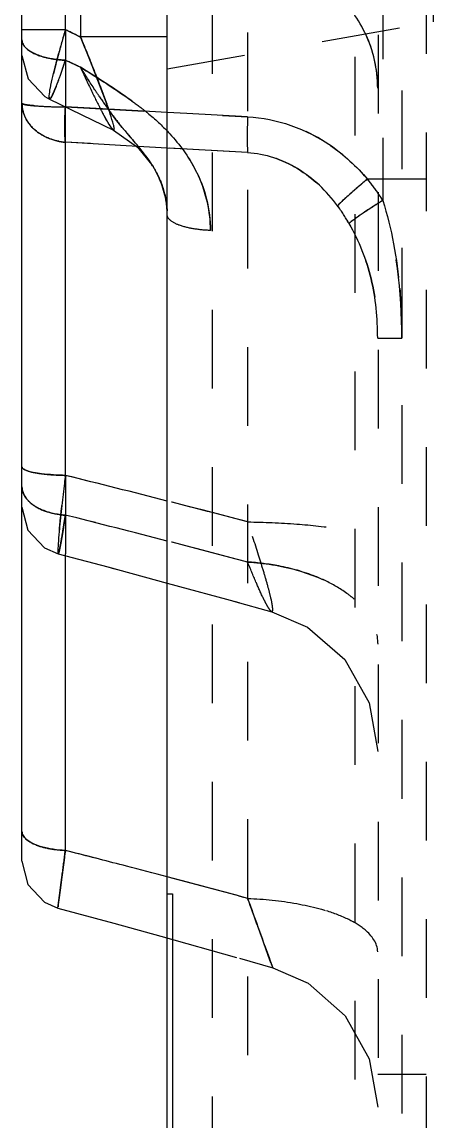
# Model space of a CAD drawing. Header units: millimetres. Extents: x 1727 to 4210, y -6182 to 759.
# Drawn here: x 2841.48 to 2850.02, y -2732.9 to -2710.09 of the extents above; entities that cross this region are included whole.
import ezdxf

# ---------------------------------------------------------------- set-up
doc = ezdxf.new("R2010")
doc.units = ezdxf.units.MM
doc.header["$LTSCALE"] = 16.335
doc.linetypes.add('HIDDEN', pattern=[0.2, 0.1, -0.1])
doc.layers.get('0').update_dxf_attribs({"linetype": 'CONTINUOUS'})
doc.layers.add('DEFAULT_2', color=8, linetype='HIDDEN')

msp = doc.modelspace()

# ---------------------------------------------------------------- linework, layer by layer
at = {"color": 7, "linetype": 'Continuous'}
for p, q in [((2844.498, -2882.769), (2844.498, -2532.769)), ((2841.483, -2727.512), (2841.483, -2671.926)), ((2842.698, -2672.308), (2842.698, -2710.396)), ((2842.383, -2710.246), (2842.383, -2672.458)), ((2842.383, -2710.246), (2841.483, -2710.246)), ((2842.384, -2710.244), (2842.488, -2710.295)), ((2842.488, -2710.295), (2842.592, -2710.347)), ((2842.592, -2710.347), (2842.696, -2710.399)), ((2844.498, -2710.396), (2842.698, -2710.396)), ((2841.483, -2710.778), (2841.61, -2711.268)), ((2842.055, -2711.685), (2843.382, -2712.331)), ((2842.056, -2711.685), (2842.056, -2711.685)), ((2842.383, -2719.499), (2842.383, -2711.844)), ((2841.483, -2720.157), (2841.606, -2720.64)), ((2842.383, -2727.287), (2842.383, -2721.129)), ((2842.526, -2727.323), (2842.383, -2727.287)), ((2841.483, -2727.512), (2841.606, -2727.995)), ((2841.606, -2727.995), (2841.947, -2728.359)), ((2844.498, -2728.19), (2844.608, -2728.19)), ((2844.608, -2728.19), (2844.608, -2738.19)), ((2841.947, -2728.359), (2842.228, -2728.483)), ((2842.228, -2728.483), (2843.393, -2728.798)), ((2843.393, -2728.798), (2844.363, -2729.068))]:
    msp.add_line(p, q, dxfattribs=at)
for points in [[(2841.61, -2711.268), (2841.959, -2711.632), (2842.056, -2711.685)], [(2843.383, -2712.331), (2843.881, -2712.682), (2844.207, -2713.089)], [(2841.606, -2720.64), (2841.947, -2721.004), (2842.234, -2721.129)], [(2842.234, -2721.129), (2843.267, -2721.401), (2844.498, -2721.734)]]:
    msp.add_lwpolyline(points, dxfattribs=at)
for centre, radius, start, end in [((2857.23, -2714.645), 15.485, 163.496, 164.4088), ((2863.231, -2716.321), 21.716, 164.4061, 165.0885), ((2794.042, -2730.504), 52.647, 21.8184, 22.4538), ((2803.586, -2726.671), 42.362, 21.6636, 21.8025), ((2842.148, -2714.334), 2.406, 31.1582, 33.4136), ((2775.439, -2990.236), 278.89, 75.66319, 76.11127), ((2869.592, -2723.175), 27.451, 173.6177, 174.6865), ((2773.694, -2996.673), 278.006, 75.42477, 75.66483), ((2777.244, -2983.01), 263.889, 75.23498, 75.42433)]:
    msp.add_arc(centre, radius, start, end, dxfattribs=at)
for points, knots in [([(2842.139, -2711.152), (2842.147, -2711.12), (2842.181, -2710.98), (2842.218, -2710.84), (2842.246, -2710.733)], [0, 0, 0, 0, 0.230748, 1, 1, 1, 1]), ([(2842.071, -2711.467), (2842.075, -2711.445), (2842.096, -2711.339), (2842.12, -2711.235), (2842.139, -2711.152)], [0, 0, 0, 0, 0.213174, 1, 1, 1, 1]), ([(2843.298, -2711.943), (2843.276, -2711.878), (2843.168, -2711.573), (2843.05, -2711.27), (2842.956, -2711.033)], [0, 0, 0, 0, 0.21118, 1, 1, 1, 1]), ([(2842.047, -2711.647), (2842.047, -2711.637), (2842.051, -2711.576), (2842.062, -2711.517), (2842.071, -2711.467)], [0, 0, 0, 0, 0.174261, 1, 1, 1, 1]), ([(2842.055, -2711.685), (2842.054, -2711.684), (2842.045, -2711.673), (2842.047, -2711.659), (2842.047, -2711.647)], [0, 0, 0, 0, 0.137865, 1, 1, 1, 1]), ([(2843.383, -2712.219), (2843.379, -2712.201), (2843.353, -2712.108), (2843.323, -2712.016), (2843.298, -2711.943)], [0, 0, 0, 0, 0.197767, 1, 1, 1, 1]), ([(2844.156, -2713.009), (2844.029, -2712.817), (2843.725, -2712.474), (2843.435, -2712.121), (2843.302, -2711.937)], [0, 0, 0, 0, 0.504235, 1, 1, 1, 1]), ([(2843.382, -2712.328), (2843.386, -2712.33), (2843.405, -2712.33), (2843.394, -2712.273), (2843.39, -2712.244), (2843.383, -2712.219)], [0, 0, 0, 0, 0.102911, 0.378162, 1, 1, 1, 1]), ([(2841.555, -2719.388), (2841.544, -2719.383), (2841.516, -2719.369), (2841.483, -2719.344), (2841.483, -2719.322)], [0, 0, 0, 0, 0.358218, 1, 1, 1, 1]), ([(2842.383, -2719.499), (2842.218, -2719.496), (2841.941, -2719.476), (2841.659, -2719.435), (2841.555, -2719.388)], [0, 0, 0, 0, 0.590692, 1, 1, 1, 1]), ([(2842.383, -2719.499), (2842.376, -2719.553), (2842.353, -2719.762), (2842.328, -2719.97), (2842.311, -2720.124)], [0, 0, 0, 0, 0.259939, 1, 1, 1, 1]), ([(2842.258, -2720.633), (2842.255, -2720.668), (2842.245, -2720.783), (2842.236, -2720.898), (2842.231, -2720.979)], [0, 0, 0, 0, 0.299071, 1, 1, 1, 1]), ([(2842.231, -2720.979), (2842.229, -2721.012), (2842.229, -2721.06), (2842.226, -2721.111), (2842.231, -2721.126)], [0, 0, 0, 0, 0.679757, 1, 1, 1, 1]), ([(2841.552, -2727.035), (2841.541, -2727.024), (2841.507, -2726.984), (2841.483, -2726.931), (2841.483, -2726.893)], [0, 0, 0, 0, 0.292391, 1, 1, 1, 1]), ([(2842.383, -2727.287), (2842.215, -2727.28), (2841.927, -2727.239), (2841.64, -2727.125), (2841.552, -2727.035)], [0, 0, 0, 0, 0.572067, 1, 1, 1, 1]), ([(2842.383, -2727.287), (2842.376, -2727.336), (2842.353, -2727.522), (2842.328, -2727.707), (2842.311, -2727.843)], [0, 0, 0, 0, 0.268748, 1, 1, 1, 1]), ([(2842.311, -2727.843), (2842.301, -2727.917), (2842.274, -2728.121), (2842.248, -2728.326), (2842.231, -2728.457)], [0, 0, 0, 0, 0.3622, 1, 1, 1, 1])]:
    msp.add_open_spline(points, degree=3, knots=knots, dxfattribs=at)
at = {"layer": 'DEFAULT_2', "color": 8, "linetype": 'HIDDEN'}
for p, q in [((2848.899, -2605.811), (2848.869, -2788.13)), ((2848.393, -2609.533), (2848.397, -2788.216)), ((2845.432, -2611.519), (2845.432, -2784.018)), ((2846.169, -2622.096), (2846.169, -2776.07)), ((2849.372, -2652.704), (2849.372, -2755.888)), ((2849.874, -2653.574), (2849.874, -2755.028)), ((2850.019, -2689.032), (2850.019, -2710.085)), ((2848.974, -2702.687), (2848.974, -2713.79)), ((2842.383, -2710.246), (2842.383, -2711.844)), ((2844.498, -2711.059), (2850.019, -2710.085)), ((2842.383, -2710.88), (2842.488, -2710.928)), ((2842.488, -2710.928), (2842.593, -2710.976)), ((2842.593, -2710.976), (2842.698, -2711.025)), ((2841.959, -2711.632), (2841.971, -2711.639)), ((2842.055, -2711.685), (2842.055, -2711.685)), ((2842.383, -2711.849), (2846.169, -2712.053)), ((2843.282, -2711.898), (2842.383, -2711.849)), ((2843.646, -2711.917), (2843.282, -2711.898)), ((2844.498, -2711.963), (2843.646, -2711.917)), ((2844.907, -2711.985), (2844.498, -2711.963)), ((2846.169, -2712.054), (2844.907, -2711.985)), ((2843.383, -2712.331), (2843.383, -2712.331)), ((2846.169, -2712.798), (2842.383, -2712.581)), ((2843.646, -2712.654), (2842.383, -2712.581)), ((2843.891, -2712.668), (2843.646, -2712.654)), ((2843.882, -2712.683), (2843.882, -2712.683)), ((2844.498, -2712.702), (2843.891, -2712.668)), ((2844.909, -2712.726), (2844.498, -2712.702)), ((2846.169, -2712.798), (2844.909, -2712.726)), ((2849.874, -2713.346), (2848.659, -2713.346)), ((2848.869, -2716.651), (2849.372, -2716.651)), ((2842.383, -2719.499), (2842.383, -2721.129)), ((2843.267, -2721.401), (2843.406, -2721.438)), ((2844.498, -2721.734), (2845.984, -2722.138)), ((2845.876, -2722.108), (2846.671, -2722.33)), ((2848.189, -2723.325), (2848.694, -2724.22)), ((2848.695, -2724.221), (2848.869, -2725.232)), ((2844.917, -2727.946), (2844.498, -2727.835)), ((2844.363, -2729.068), (2846.001, -2729.525)), ((2846.001, -2729.525), (2846.69, -2729.723)), ((2846.691, -2729.723), (2847.423, -2730.044)), ((2847.423, -2730.044), (2848.194, -2730.718)), ((2848.194, -2730.718), (2848.695, -2731.61)), ((2848.695, -2731.61), (2848.869, -2732.619)), ((2849.874, -2731.939), (2848.869, -2731.939))]:
    msp.add_line(p, q, dxfattribs=at)
msp.add_lwpolyline([(2846.671, -2722.33), (2847.412, -2722.651), (2848.189, -2723.325)], dxfattribs=at)
for centre, radius, start, end in [((2802.591, -2790.883), 89.923, 63.51293, 63.73534), ((2846.24, -2711.46), 2.63, 0.0585, 25.5338), ((2812.429, -2700.918), 31.567, 341.2275, 341.6036), ((2802.799, -2797.601), 95.328, 65.25758, 65.46597), ((2865.377, -2700.777), 24.887, 204.3165, 205.0893), ((2851.564, -2712.296), 9.193, 177.214, 178.9607), ((2851.371, -2706.078), 9.972, 213.9056, 215.987), ((2849.132, -2707.702), 7.205, 215.9974, 218.6054), ((2840.292, -2716.626), 6.005, 50.4137, 52.498), ((2849.274, -2707.573), 7.398, 218.698, 219.7304), ((2842.486, -2711.362), 1.224, 258.6604, 265.1541), ((2845.285, -2716.082), 4.344, 31.8466, 39.0331), ((2845.346, -2716.037), 4.268, 34.2104, 39.0889), ((2845.18, -2716.148), 4.468, 31.8605, 34.1912), ((2845.201, -2715.996), 3.525, 29.3704, 36.4627), ((2857.944, -2728.047), 16.844, 122.1767, 122.6132), ((2842.716, -2714.088), 1.781, 359.9885, 2.5338), ((2778.607, -2977.617), 265.88, 75.27927, 76.12143), ((2782.307, -2963.333), 251.125, 75.26745, 75.66148), ((2774.888, -2990.733), 278.704, 75.53661, 75.98524), ((2778.136, -2977.942), 265.508, 75.15302, 75.99685), ((2781.938, -2963.42), 250.496, 75.14248, 75.53772), ((2845.871, -2726.346), 5.056, 79.1986, 86.6181), ((2778.172, -2979.348), 260.111, 74.84578, 75.70827), ((2782.664, -2962.55), 242.723, 74.83267, 75.1389)]:
    msp.add_arc(centre, radius, start, end, dxfattribs=at)
for points, knots in [([(2848.869, -2711.457), (2848.869, -2711.128), (2848.735, -2710.432), (2848.138, -2709.526), (2847.231, -2708.894), (2846.52, -2708.705), (2846.169, -2708.671)], [0, 0, 0, 0, 0.233656, 0.488552, 0.750475, 1, 1, 1, 1]), ([(2842.383, -2710.246), (2842.329, -2710.426), (2842.257, -2710.687), (2842.179, -2710.99), (2842.149, -2711.112), (2842.139, -2711.152)], [0, 0, 0, 0, 0.598009, 0.867905, 1, 1, 1, 1]), ([(2841.483, -2710.458), (2841.483, -2710.582), (2841.718, -2710.757), (2842.038, -2710.843), (2842.265, -2710.875), (2842.383, -2710.88)], [0, 0, 0, 0, 0.357189, 0.661003, 1, 1, 1, 1]), ([(2841.551, -2710.61), (2841.54, -2710.598), (2841.505, -2710.554), (2841.483, -2710.498), (2841.483, -2710.458)], [0, 0, 0, 0, 0.289912, 1, 1, 1, 1]), ([(2842.698, -2710.396), (2842.797, -2710.636), (2842.939, -2710.987), (2843.115, -2711.44), (2843.225, -2711.734), (2843.313, -2711.983), (2843.366, -2712.15), (2843.393, -2712.254), (2843.398, -2712.295), (2843.402, -2712.33), (2843.386, -2712.331), (2843.382, -2712.328)], [0, 0, 0, 0, 0.375588, 0.548311, 0.702609, 0.831481, 0.927212, 0.960295, 0.982389, 0.993422, 1, 1, 1, 1]), ([(2841.741, -2710.742), (2841.721, -2710.733), (2841.652, -2710.697), (2841.588, -2710.651), (2841.551, -2710.61)], [0, 0, 0, 0, 0.286123, 1, 1, 1, 1]), ([(2842.383, -2710.88), (2842.325, -2710.877), (2842.107, -2710.858), (2841.887, -2710.81), (2841.741, -2710.742)], [0, 0, 0, 0, 0.263487, 1, 1, 1, 1]), ([(2842.383, -2710.88), (2842.345, -2710.993), (2842.278, -2711.192), (2842.193, -2711.423), (2842.135, -2711.561), (2842.101, -2711.63), (2842.082, -2711.667), (2842.062, -2711.688), (2842.056, -2711.685)], [0, 0, 0, 0, 0.40667, 0.723685, 0.84012, 0.925329, 0.978062, 1, 1, 1, 1]), ([(2845.397, -2714.414), (2845.398, -2714.026), (2845.218, -2713.24), (2844.521, -2712.294), (2843.625, -2711.606), (2843.004, -2711.215), (2842.698, -2711.025)], [0, 0, 0, 0, 0.256695, 0.514288, 0.761389, 1, 1, 1, 1]), ([(2842.698, -2711.025), (2842.772, -2711.189), (2842.911, -2711.489), (2843.085, -2711.841), (2843.208, -2712.07), (2843.279, -2712.194), (2843.334, -2712.276), (2843.366, -2712.319), (2843.382, -2712.328)], [0, 0, 0, 0, 0.36583, 0.674321, 0.797268, 0.89447, 0.962876, 1, 1, 1, 1]), ([(2843.095, -2711.641), (2843.061, -2711.591), (2842.926, -2711.388), (2842.796, -2711.181), (2842.698, -2711.025)], [0, 0, 0, 0, 0.243487, 1, 1, 1, 1]), ([(2842.139, -2711.551), (2842.147, -2711.533), (2842.185, -2711.443), (2842.22, -2711.351), (2842.246, -2711.278)], [0, 0, 0, 0, 0.205933, 1, 1, 1, 1]), ([(2842.07, -2711.678), (2842.075, -2711.672), (2842.103, -2711.633), (2842.122, -2711.588), (2842.139, -2711.551)], [0, 0, 0, 0, 0.150888, 1, 1, 1, 1]), ([(2841.483, -2711.773), (2841.483, -2711.78), (2841.512, -2711.793), (2841.557, -2711.803), (2841.641, -2711.815), (2841.8, -2711.83), (2842.052, -2711.844), (2842.265, -2711.848), (2842.383, -2711.849)], [0, 0, 0, 0, 0.024005, 0.080841, 0.171476, 0.293123, 0.613443, 1, 1, 1, 1]), ([(2842.245, -2712.562), (2842.043, -2712.521), (2841.665, -2712.347), (2841.483, -2711.955), (2841.483, -2711.773)], [0, 0, 0, 0, 0.532759, 1, 1, 1, 1]), ([(2841.549, -2711.801), (2841.532, -2711.797), (2841.512, -2711.793), (2841.483, -2711.781), (2841.483, -2711.773)], [0, 0, 0, 0, 0.702945, 1, 1, 1, 1]), ([(2841.741, -2711.824), (2841.721, -2711.823), (2841.657, -2711.817), (2841.593, -2711.809), (2841.549, -2711.801)], [0, 0, 0, 0, 0.303811, 1, 1, 1, 1]), ([(2842.047, -2711.647), (2842.047, -2711.648), (2842.046, -2711.663), (2842.045, -2711.68), (2842.055, -2711.685)], [0, 0, 0, 0, 0.069965, 1, 1, 1, 1]), ([(2842.383, -2712.581), (2842.379, -2712.533), (2842.367, -2712.289), (2842.373, -2712.044), (2842.383, -2711.849)], [0, 0, 0, 0, 0.199059, 1, 1, 1, 1]), ([(2841.549, -2712.065), (2841.565, -2712.097), (2841.638, -2712.227), (2841.749, -2712.333), (2841.843, -2712.396)], [0, 0, 0, 0, 0.241585, 1, 1, 1, 1]), ([(2843.303, -2712.23), (2843.292, -2712.214), (2843.24, -2712.128), (2843.192, -2712.04), (2843.154, -2711.97)], [0, 0, 0, 0, 0.201371, 1, 1, 1, 1]), ([(2846.169, -2712.053), (2846.166, -2712.125), (2846.158, -2712.373), (2846.155, -2712.622), (2846.169, -2712.798)], [0, 0, 0, 0, 0.289091, 1, 1, 1, 1]), ([(2846.17, -2712.054), (2846.166, -2712.125), (2846.158, -2712.373), (2846.155, -2712.622), (2846.169, -2712.798)], [0, 0, 0, 0, 0.289085, 1, 1, 1, 1]), ([(2848.659, -2713.346), (2848.342, -2712.988), (2847.6, -2712.353), (2846.646, -2712.074), (2846.169, -2712.053)], [0, 0, 0, 0, 0.500722, 1, 1, 1, 1]), ([(2842.383, -2712.581), (2842.38, -2712.55), (2842.371, -2712.4), (2842.371, -2712.249), (2842.373, -2712.129)], [0, 0, 0, 0, 0.206527, 1, 1, 1, 1]), ([(2843.381, -2712.328), (2843.376, -2712.325), (2843.345, -2712.296), (2843.323, -2712.261), (2843.303, -2712.23)], [0, 0, 0, 0, 0.143544, 1, 1, 1, 1]), ([(2843.585, -2712.302), (2843.685, -2712.422), (2843.825, -2712.581), (2843.959, -2712.744), (2843.992, -2712.786)], [0, 0, 0, 0, 0.744996, 1, 1, 1, 1]), ([(2846.169, -2712.798), (2846.531, -2712.815), (2847.265, -2713.07), (2847.811, -2713.597), (2848.036, -2713.901)], [0, 0, 0, 0, 0.488801, 1, 1, 1, 1]), ([(2848.036, -2713.901), (2847.811, -2713.597), (2847.265, -2713.071), (2846.531, -2712.815), (2846.169, -2712.798)], [0, 0, 0, 0, 0.511186, 1, 1, 1, 1]), ([(2844.497, -2714.089), (2844.498, -2714), (2844.472, -2713.65), (2844.341, -2713.312), (2844.207, -2713.089)], [0, 0, 0, 0, 0.254984, 1, 1, 1, 1]), ([(2848.659, -2713.346), (2848.532, -2713.45), (2848.322, -2713.632), (2848.114, -2713.817), (2848.036, -2713.901)], [0, 0, 0, 0, 0.58837, 1, 1, 1, 1]), ([(2848.658, -2713.346), (2848.615, -2713.382), (2848.454, -2713.516), (2848.297, -2713.653), (2848.185, -2713.756)], [0, 0, 0, 0, 0.269429, 1, 1, 1, 1]), ([(2848.185, -2713.756), (2848.169, -2713.771), (2848.119, -2713.818), (2848.069, -2713.866), (2848.036, -2713.901)], [0, 0, 0, 0, 0.302161, 1, 1, 1, 1]), ([(2848.974, -2713.79), (2848.829, -2713.881), (2848.593, -2714.036), (2848.358, -2714.196), (2848.273, -2714.268)], [0, 0, 0, 0, 0.606798, 1, 1, 1, 1]), ([(2848.866, -2713.859), (2848.825, -2713.885), (2848.679, -2713.979), (2848.533, -2714.076), (2848.43, -2714.15)], [0, 0, 0, 0, 0.275908, 1, 1, 1, 1]), ([(2845.398, -2714.414), (2845.283, -2714.41), (2845.067, -2714.389), (2844.781, -2714.325), (2844.581, -2714.236), (2844.497, -2714.132), (2844.497, -2714.088)], [0, 0, 0, 0, 0.341642, 0.650339, 0.869024, 1, 1, 1, 1]), ([(2848.43, -2714.15), (2848.414, -2714.161), (2848.361, -2714.2), (2848.308, -2714.239), (2848.273, -2714.268)], [0, 0, 0, 0, 0.309344, 1, 1, 1, 1]), ([(2848.273, -2714.268), (2848.476, -2714.627), (2848.793, -2715.405), (2848.869, -2716.237), (2848.869, -2716.651)], [0, 0, 0, 0, 0.499203, 1, 1, 1, 1]), ([(2848.869, -2716.651), (2848.869, -2716.238), (2848.793, -2715.405), (2848.476, -2714.627), (2848.273, -2714.268)], [0, 0, 0, 0, 0.500793, 1, 1, 1, 1]), ([(2841.483, -2719.322), (2841.483, -2719.353), (2841.592, -2719.41), (2841.767, -2719.451), (2842.056, -2719.487), (2842.269, -2719.497), (2842.383, -2719.499)], [0, 0, 0, 0, 0.096395, 0.31098, 0.63514, 1, 1, 1, 1]), ([(2841.483, -2719.735), (2841.483, -2719.893), (2841.69, -2720.141), (2842.043, -2720.276), (2842.267, -2720.318), (2842.383, -2720.325)], [0, 0, 0, 0, 0.412153, 0.698472, 1, 1, 1, 1]), ([(2841.552, -2719.948), (2841.541, -2719.93), (2841.504, -2719.865), (2841.483, -2719.79), (2841.483, -2719.735)], [0, 0, 0, 0, 0.272621, 1, 1, 1, 1]), ([(2841.741, -2720.132), (2841.721, -2720.119), (2841.649, -2720.067), (2841.587, -2720.002), (2841.552, -2719.948)], [0, 0, 0, 0, 0.270873, 1, 1, 1, 1]), ([(2842.383, -2720.325), (2842.211, -2720.314), (2841.985, -2720.265), (2841.785, -2720.161), (2841.741, -2720.132)], [0, 0, 0, 0, 0.764019, 1, 1, 1, 1]), ([(2842.258, -2720.633), (2842.265, -2720.562), (2842.281, -2720.397), (2842.299, -2720.228), (2842.31, -2720.129), (2842.311, -2720.124)], [0, 0, 0, 0, 0.418645, 0.969361, 1, 1, 1, 1]), ([(2842.234, -2721.129), (2842.239, -2721.13), (2842.246, -2721.103), (2842.257, -2721.072), (2842.271, -2721.002), (2842.297, -2720.866), (2842.336, -2720.636), (2842.367, -2720.438), (2842.383, -2720.325)], [0, 0, 0, 0, 0.018014, 0.06814, 0.150873, 0.265184, 0.582089, 1, 1, 1, 1]), ([(2842.383, -2720.325), (2842.377, -2720.368), (2842.354, -2720.521), (2842.33, -2720.674), (2842.311, -2720.784)], [0, 0, 0, 0, 0.280567, 1, 1, 1, 1]), ([(2846.169, -2720.465), (2846.51, -2720.47), (2847.154, -2720.497), (2847.994, -2720.584), (2848.549, -2720.699), (2848.809, -2720.814), (2848.869, -2720.889), (2848.869, -2720.919)], [0, 0, 0, 0, 0.365524, 0.692271, 0.909332, 0.967625, 1, 1, 1, 1]), ([(2846.67, -2722.329), (2846.681, -2722.332), (2846.696, -2722.296), (2846.689, -2722.258), (2846.68, -2722.164), (2846.644, -2722.014), (2846.587, -2721.787), (2846.506, -2721.509), (2846.369, -2721.061), (2846.252, -2720.709), (2846.169, -2720.465)], [0, 0, 0, 0, 0.016853, 0.037754, 0.068228, 0.156469, 0.277897, 0.428337, 0.60282, 1, 1, 1, 1]), ([(2842.311, -2720.784), (2842.306, -2720.813), (2842.289, -2720.905), (2842.273, -2720.997), (2842.259, -2721.059)], [0, 0, 0, 0, 0.315722, 1, 1, 1, 1]), ([(2842.259, -2721.059), (2842.254, -2721.077), (2842.248, -2721.093), (2842.24, -2721.131), (2842.234, -2721.129)], [0, 0, 0, 0, 0.739461, 1, 1, 1, 1]), ([(2846.169, -2721.299), (2846.513, -2721.319), (2847.184, -2721.425), (2848.066, -2721.783), (2848.7, -2722.318), (2848.869, -2722.797), (2848.869, -2723.005)], [0, 0, 0, 0, 0.299451, 0.585448, 0.819453, 1, 1, 1, 1]), ([(2846.67, -2722.329), (2846.658, -2722.325), (2846.633, -2722.296), (2846.594, -2722.239), (2846.544, -2722.149), (2846.455, -2721.972), (2846.327, -2721.685), (2846.225, -2721.438), (2846.169, -2721.299)], [0, 0, 0, 0, 0.032714, 0.093695, 0.183407, 0.301004, 0.610326, 1, 1, 1, 1]), ([(2847.806, -2721.698), (2847.73, -2721.661), (2847.412, -2721.523), (2847.076, -2721.429), (2846.819, -2721.38)], [0, 0, 0, 0, 0.242695, 1, 1, 1, 1]), ([(2848.381, -2722.07), (2848.341, -2722.034), (2848.163, -2721.89), (2847.963, -2721.774), (2847.806, -2721.698)], [0, 0, 0, 0, 0.234968, 1, 1, 1, 1]), ([(2841.483, -2726.893), (2841.483, -2727.016), (2841.732, -2727.177), (2842.046, -2727.253), (2842.268, -2727.282), (2842.383, -2727.286)], [0, 0, 0, 0, 0.360115, 0.66554, 1, 1, 1, 1]), ([(2842.228, -2728.483), (2842.226, -2728.482), (2842.231, -2728.472), (2842.229, -2728.46), (2842.235, -2728.432), (2842.241, -2728.378), (2842.254, -2728.284), (2842.271, -2728.145), (2842.294, -2727.97), (2842.332, -2727.681), (2842.363, -2727.449), (2842.383, -2727.287)], [0, 0, 0, 0, 0.00438, 0.017513, 0.039385, 0.06985, 0.15565, 0.273057, 0.419595, 0.592272, 1, 1, 1, 1]), ([(2846.169, -2728.282), (2846.511, -2728.295), (2847.164, -2728.362), (2847.929, -2728.555), (2848.422, -2728.795), (2848.724, -2729.01), (2848.869, -2729.247), (2848.869, -2729.39)], [0, 0, 0, 0, 0.332078, 0.636885, 0.760801, 0.861075, 1, 1, 1, 1]), ([(2846.169, -2728.282), (2846.238, -2728.474), (2846.411, -2728.955), (2846.587, -2729.434), (2846.691, -2729.723)], [0, 0, 0, 0, 0.399363, 1, 1, 1, 1]), ([(2846.691, -2729.723), (2846.704, -2729.758), (2846.343, -2728.762), (2846.329, -2728.727), (2846.169, -2728.282)], [0, 0, 0, 0, 0.073467, 1, 1, 1, 1]), ([(2848.869, -2729.39), (2848.869, -2729.216), (2848.652, -2728.931), (2848.247, -2728.7), (2847.964, -2728.59), (2847.806, -2728.541)], [0, 0, 0, 0, 0.367659, 0.649702, 1, 1, 1, 1])]:
    msp.add_open_spline(points, degree=3, knots=knots, dxfattribs=at)
for points in [[(2842.698, -2711.025), (2843.018, -2711.223), (2843.337, -2711.425), (2843.645, -2711.641)], [(2841.483, -2711.773), (2841.483, -2711.873), (2841.507, -2711.975), (2841.549, -2712.065)], [(2843.645, -2711.641), (2843.748, -2711.713), (2843.849, -2711.786), (2843.948, -2711.863)], [(2844.119, -2711.999), (2844.272, -2712.125), (2844.418, -2712.261), (2844.552, -2712.406)], [(2846.169, -2712.054), (2846.775, -2712.081), (2847.388, -2712.305), (2847.887, -2712.648)], [(2841.843, -2712.396), (2841.902, -2712.436), (2841.965, -2712.47), (2842.031, -2712.497)], [(2842.031, -2712.497), (2842.143, -2712.543), (2842.263, -2712.571), (2842.383, -2712.581)], [(2844.552, -2712.406), (2844.758, -2712.629), (2844.94, -2712.877), (2845.08, -2713.145)], [(2847.887, -2712.648), (2848.172, -2712.845), (2848.429, -2713.086), (2848.659, -2713.346)], [(2843.992, -2712.786), (2844.052, -2712.86), (2844.109, -2712.937), (2844.161, -2713.017)], [(2844.206, -2713.088), (2844.286, -2713.221), (2844.354, -2713.362), (2844.403, -2713.509)], [(2845.08, -2713.145), (2845.283, -2713.532), (2845.398, -2713.979), (2845.397, -2714.415)], [(2844.403, -2713.509), (2844.456, -2713.67), (2844.488, -2713.84), (2844.496, -2714.009)], [(2848.273, -2714.268), (2848.202, -2714.141), (2848.123, -2714.018), (2848.036, -2713.901)], [(2849.372, -2716.651), (2849.372, -2715.688), (2849.261, -2714.709), (2848.974, -2713.79)], [(2848.974, -2713.79), (2849.159, -2714.382), (2849.274, -2714.999), (2849.328, -2715.617)], [(2849.328, -2715.617), (2849.359, -2715.96), (2849.372, -2716.306), (2849.372, -2716.651)]]:
    msp.add_open_spline(points, degree=3, dxfattribs=at)

doc.saveas('drawing.dxf')
